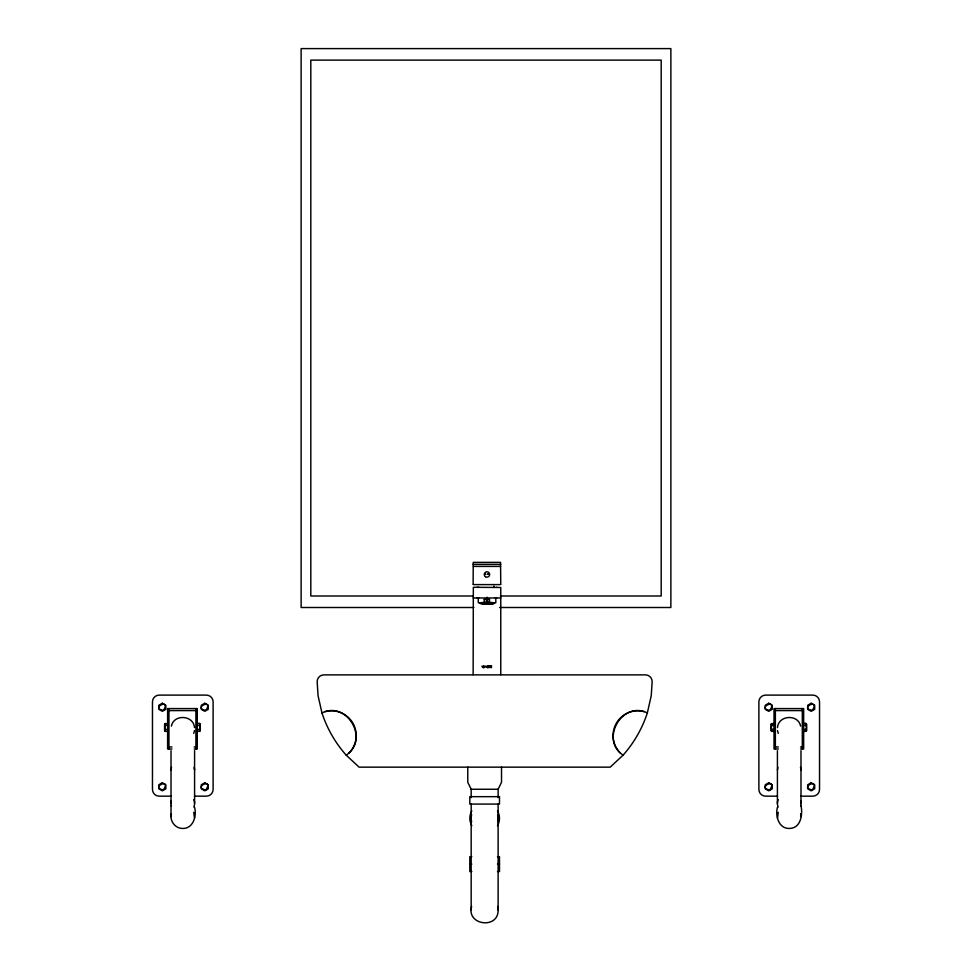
<?xml version="1.0" encoding="UTF-8"?>
<svg xmlns="http://www.w3.org/2000/svg" width="972" height="972" viewBox="0 0 972 972"><rect width="100%" height="100%" fill="white"/><g stroke="black" fill="none" stroke-linecap="round" stroke-linejoin="round"><path stroke-width="1.46" d="M194.582 807.368C196.988 816.103 193.003 829.286 182.056 828.423C174.924 828.18 169.395 820.575 171.376 813.722M777.418 807.368C775.012 816.103 778.997 829.286 789.944 828.423C801.135 827.889 802.86 813.977 800.989 805.448M171.522 767.285L171.048 769.97M777.928 767.285L777.454 769.97M498.126 804.075L498.126 909.926C498.587 929.609 466.098 925.332 471.639 906.439M194.497 730.543L193.756 733.398M777.503 727.591C778.39 715.064 798.17 713.812 800.624 726.133M484.554 667.254C486.122 666.768 484.809 665.042 484.639 667.254M500.738 597.974L473.17 597.974M171.376 726.133C173.83 713.812 193.61 715.064 194.497 727.591M778.244 812.313L777.503 818.132M647.34 712.962L651.24 695.697L652.151 681.627A6.719 6.719 0 0 0 645.457 674.872L323.846 674.884A6.719 6.719 0 0 0 317.164 681.627L318.063 695.697L321.963 712.962A119.835 119.835 0 0 0 346.19 755.147L359.093 767.151L610.209 767.151L623.113 755.147A119.835 119.835 0 0 0 647.34 712.962C622.238 700.29 599.517 739.838 623.113 755.147M487.628 666.913L487.92 666.063L488.223 666.913M483.351 666.913L483.655 666.063L483.959 666.913M498.126 797.587L498.126 789.252L501.528 782.266L501.528 767.151M164.985 724.043L167.609 723.399M771.391 724.043L774.016 723.399M346.19 755.147C369.785 739.838 347.065 700.29 321.963 712.962M493.618 603.345L492.318 603.588L493.363 603.503M197.255 731.479L199.637 731.175M803.662 731.479L806.043 731.175M199.479 731.333L199.272 731.479A3.366 1.689 0 0 0 199.272 729.462A3.366 3.366 0 0 0 199.272 725.416A3.366 1.689 0 0 0 199.272 723.399L197.255 723.399M805.885 731.333L805.679 731.479A3.366 1.689 0 0 0 805.679 729.462A3.366 3.366 0 0 0 805.679 725.416A3.366 1.689 0 0 0 805.679 723.399L803.662 723.399M163.551 710.24C171.436 697.969 149.834 707.993 163.187 710.362M206.003 710.24C213.889 697.969 192.286 707.993 205.627 710.362M163.551 789.738C171.436 777.479 149.834 787.502 163.187 789.872M206.003 789.738C213.889 777.479 192.286 787.502 205.627 789.872M769.958 710.24C777.843 697.969 756.24 707.993 769.593 710.362M812.41 710.24C820.295 697.969 798.692 707.993 812.033 710.362M769.958 789.738C777.843 777.479 756.24 787.502 769.593 789.872M812.41 789.738C820.295 777.479 798.692 787.502 812.033 789.872M480.593 602.919L482.963 603.26M493.108 603.43L493.825 603.345M489.475 603.26L484.25 603.248M480.751 602.701L482.173 602.701L480.982 602.822M480.35 603.15L482.355 603.563M480.618 603.345L482.258 603.041M493.108 603.102L494.772 603.296L493.229 603.442M480.666 602.81L481.322 602.774M481.031 603.102L479.366 603.248L481.031 603.442M492.768 603.138L493.424 603.102M492.257 603.065L494.25 603.126M492.768 603.478L493.74 603.454M480.241 603.077L481.48 603.065L480.727 603.114M492.342 603.187L493.63 603.187M492.889 603.211L493.849 603.175L491.82 603.223M491.82 603.551L492.61 603.527L491.674 603.624M496.68 587.307L496.838 587.307M481.359 602.652L484.214 602.616M481.359 602.992L484.214 602.956M491.237 603.26L492.731 603.272M491.237 603.588L492.075 603.576M482.051 602.616L483.509 602.64M482.051 602.944L483.133 602.944M482.634 602.992L483.509 602.968M490.581 603.284L492.026 603.308M490.581 603.624L491.322 603.6M490.763 603.636L492.026 603.648M489.876 603.308L491.249 603.345M488.333 603.673L490.653 603.624M490.022 603.661L491.249 603.685M483.679 602.543L485.757 602.579M484.068 602.591L484.967 602.591M483.679 602.883L484.967 602.932M489.123 603.32L490.41 603.369M489.329 603.697L490.41 603.709M487.045 597.173L487.045 602.798L484.25 602.263L484.25 599.445L486.401 599.42L489.475 599.432L489.475 602.263L486.474 602.834M484.578 602.531L488.406 602.506M484.578 602.859L485.757 602.919M488.333 603.333L489.511 603.393M489.511 603.734L483.837 603.709M485.623 602.543L486.559 602.579M485.514 602.847L486.559 602.907M487.519 603.345L488.576 603.405M487.567 603.721L488.576 603.746M484.25 599.445L487.045 599.432M473.133 564.38L500.762 564.38M473.34 566.409L500.556 566.409M473.34 584.597L500.556 584.597M478.989 587.331L477.993 587.307M473.109 595.994L310.809 595.994L310.809 60.118L661.191 60.118L661.191 595.994L500.41 595.994M477.167 597.999L478.698 597.999M495.258 597.938L496.571 597.999M486.51 602.531L487.409 602.531M486.644 603.418L487.616 603.418M486.644 603.758L487.616 603.758M473.874 607.5L301.138 607.5L301.138 48.6L670.862 48.6L670.862 607.5L499.632 607.5M491.516 665.832C490.07 665.03 490.034 668.384 491.528 667.545M491.516 666.027L490.848 667.363L491.528 667.363M168.958 710.593L195.907 710.593M775.364 710.593L802.313 710.593M165.58 723.399A3.366 1.689 0 0 0 165.58 725.416L167.609 725.416M197.255 725.416L199.272 725.416M771.987 723.399A3.366 1.689 0 0 0 771.987 725.416L774.016 725.416M803.662 725.416L805.679 725.416M165.58 725.416A3.366 3.366 0 0 0 165.58 729.462L167.609 729.462M197.255 729.462L199.272 729.462M771.987 725.416A3.366 3.366 0 0 0 771.987 729.462L774.016 729.462M803.662 729.462L805.679 729.462M167.609 731.479L165.216 731.175M774.016 731.479L771.622 731.175M168.958 746.982L171.947 746.982M194.157 746.982L195.907 746.982M775.364 746.982L778.353 746.982M800.563 746.982L802.313 746.982M171.947 748.999L167.609 748.999L167.609 708.576L197.255 708.576L197.255 748.999L194.157 748.999M778.353 748.999L774.016 748.999L774.016 708.576L803.662 708.576L803.662 748.999L800.563 748.999M467.775 767.151L467.775 782.266L471.177 789.252L498.126 789.252M171.011 796.165L159.214 796.165A6.743 6.743 0 0 1 152.47 789.422L152.47 701.833A6.743 6.743 0 0 1 159.214 695.102L206.38 695.102A6.743 6.743 0 0 1 213.111 701.833L213.111 789.422A6.743 6.743 0 0 1 206.38 796.165L194.582 796.165M777.418 796.165L765.62 796.165A6.743 6.743 0 0 1 758.889 789.422L758.889 701.833A6.743 6.743 0 0 1 765.62 695.102L812.786 695.102A6.743 6.743 0 0 1 819.53 701.833L819.53 789.422A6.743 6.743 0 0 1 812.786 796.165L800.989 796.165M471.809 856.697L469.816 856.697L469.816 871.519L471.809 871.519M497.494 856.697L499.487 856.697L499.487 871.519L497.494 871.519M469.816 864.108L471.809 864.108M497.494 864.108L499.487 864.108M487.494 599.42L489.475 599.432M487.385 602.579L489.353 602.519M487.385 602.907L488.406 602.847M485.684 603.405L486.705 603.345M486.705 603.685L484.907 603.697M488.187 602.579L490.253 602.543M488.187 602.919L489.353 602.859M484.736 603.393L485.903 603.345M488.977 602.932L491.966 603.017L490.459 602.968M483.837 603.381L485.064 603.333L482.756 603.272M484.068 603.685L485.101 603.661M489.742 602.616L493.241 602.689M489.742 602.944L490.811 602.932M482.975 603.345L484.202 603.333M482.975 603.685L484.348 603.648M490.811 602.604L491.905 602.604M490.459 602.628L491.334 602.64M483.266 603.32L481.468 603.272M482.185 603.648L483.631 603.624M491.553 602.968L492.61 602.98M482.963 603.6L480.411 603.454M477.07 587.307L477.216 587.307M491.723 602.689L492.792 602.713M492.209 603.005L493.241 603.029M491.723 603.029L492.525 603.053M480.848 603.235L482.355 603.223M492.257 602.725L493.776 602.737M480.314 603.187L481.565 603.199M480.8 603.503L481.833 603.527M492.695 602.774L493.059 602.81M492.695 603.102L493.97 603.187M479.901 603.138L480.8 603.175M805.679 723.399L806.274 724.043M199.272 723.399L199.868 724.043M771.78 731.321L771.987 731.479A3.366 1.689 0 0 1 771.987 729.462M165.374 731.321L165.58 731.479A3.366 1.689 0 0 1 165.58 729.462M778.244 733.398L777.503 730.543M193.756 812.313L194.497 818.132M800.478 767.285L800.904 769.277M194.072 767.285L194.497 769.277M800.624 813.722L800.989 816.614M497.664 906.439L498.126 909.926M800.952 769.97L800.867 768.828M194.546 769.97L194.461 768.828M806.687 724.249L806.687 730.628M802.313 708.576L802.313 748.999M800.989 750.676L800.989 803.358M777.418 750.676L777.418 803.358M775.364 708.576L775.364 748.999M770.978 724.249L770.978 730.628M500.762 584.391L500.556 562.363L473.243 562.387L473.133 584.391M500.762 674.677L500.762 587.489L473.34 587.295L473.133 674.677M495.805 597.804L495.805 602.749M478.285 597.816L478.285 602.762M471.177 789.252L471.177 797.587M471.177 804.075L471.177 909.926M200.281 724.249L200.281 730.628M195.907 708.576L195.907 748.999M194.582 750.676L194.582 803.358M171.011 750.676L171.011 803.358M171.011 805.448L171.011 816.614M168.958 708.576L168.958 748.999M164.572 724.249L164.572 730.628M800.661 800.879A11.834 9.902 0 0 1 800.661 805.837M778.22 807.027A11.834 9.902 0 0 1 778.22 799.701M497.494 810.867A14.835 14.835 0 0 1 497.494 825.702M471.809 825.702A14.835 14.835 0 0 1 471.809 810.867M497.664 814.803A13.474 13.474 0 0 1 497.664 821.777M471.639 821.777A13.474 13.474 0 0 1 471.639 814.803M620.318 752.996A24.713 24.713 0 0 1 644.193 711.65M325.11 711.65A24.713 24.713 0 0 1 348.984 752.996M193.78 799.701A11.834 9.902 0 0 1 193.78 807.027M171.339 805.837A11.834 9.902 0 0 1 171.339 800.879M482.805 667.302C481.322 666.197 482.185 665.468 482.805 667.339M487.081 667.302C485.599 666.197 486.462 665.468 487.069 667.339M490.034 666.671C489.135 668.882 489.135 664.544 490.034 666.671M485.198 574.124L485.939 574.258L485.222 574.027M487.737 574.124L488.479 574.258L487.75 574.075M490.277 666.671C488.916 669.611 488.624 663.706 490.277 666.671M482.938 667.472C485.514 669.331 483.485 663.123 482.938 667.472M487.203 667.472C489.791 669.331 487.75 663.123 487.203 667.472M162.348 703.242L158.837 705.259L158.837 709.305L162.348 711.322L165.848 709.305L165.848 705.259L162.348 703.242M204.788 703.242L201.289 705.259L201.289 709.305L204.788 711.322L208.287 709.305L208.287 705.259L204.788 703.242M162.348 782.752L158.837 784.769L158.837 788.814L162.348 790.831L165.848 788.814L165.848 784.769L162.348 782.752M204.788 782.752L201.289 784.769L201.289 788.814L204.788 790.831L208.287 788.814L208.287 784.769L204.788 782.752M768.755 703.242L765.243 705.259L765.243 709.305L768.755 711.322L772.254 709.305L772.254 705.259L768.755 703.242M811.195 703.242L807.696 705.259L807.696 709.305L811.195 711.322L814.694 709.305L814.694 705.259L811.195 703.242M768.755 782.752L765.243 784.769L765.243 788.814L768.755 790.831L772.254 788.814L772.254 784.769L768.755 782.752M811.195 782.752L807.696 784.769L807.696 788.814L811.195 790.831L814.694 788.814L814.694 784.769L811.195 782.752M493.849 586.323L493.667 587.088L493.849 586.323M499.487 796.663L469.816 796.663L469.816 804.075L499.487 804.075L499.487 796.663M485.453 576.724A2.697 2.697 0 0 0 489.645 574.671A2.697 2.697 0 0 0 485.757 572.071A2.697 2.697 0 0 0 485.453 576.724"/></g></svg>
